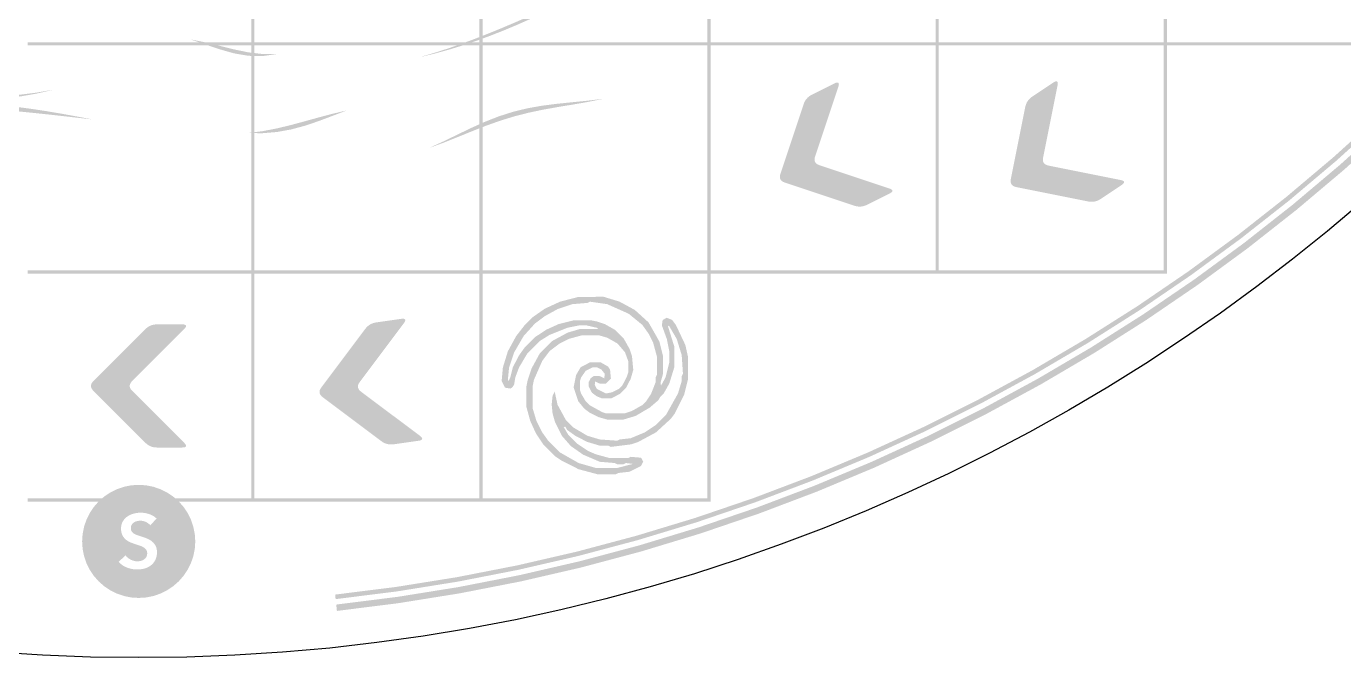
# Model space of a CAD drawing. Header units: millimetres. Extents: x 5 to 414, y 6 to 775.
# Drawn here: x 198.5 to 333.3, y 5.8 to 70.5 of the extents above; entities that cross this region are included whole.
import ezdxf

# ---------------------------------------------------------------- set-up
doc = ezdxf.new("R2010")
doc.units = ezdxf.units.MM
doc.layers.add('CUT', color=1, linetype='Continuous')
doc.layers.add('RASTER', color=7, linetype='Continuous')

msp = doc.modelspace()

# ---------------------------------------------------------------- hatches: boundary and pattern name
at = {"layer": 'RASTER'}
for points in [[(395.28, 176.934), (394.491, 170.675), (393.492, 164.446), (392.282, 158.254), (390.863, 152.107), (389.237, 146.011), (387.405, 139.974), (385.37, 134.002), (383.135, 128.103), (380.701, 122.283), (378.071, 116.548), (375.249, 110.906), (372.237, 105.362), (369.04, 99.924), (365.66, 94.596), (362.102, 89.387), (358.369, 84.3), (354.467, 79.343), (350.399, 74.521), (346.17, 69.84), (341.785, 65.304), (337.249, 60.919), (332.568, 56.69), (327.746, 52.622), (322.789, 48.72), (317.702, 44.987), (312.493, 41.429), (307.166, 38.049), (301.727, 34.852), (296.183, 31.84), (290.541, 29.018), (284.807, 26.388), (278.986, 23.954), (273.087, 21.719), (267.115, 19.684), (261.078, 17.852), (254.982, 16.226), (248.835, 14.808), (242.644, 13.598), (236.414, 12.598), (230.155, 11.81), (230.105, 12.274), (236.348, 13.06), (242.562, 14.057), (248.738, 15.264), (254.87, 16.68), (260.95, 18.302), (266.972, 20.128), (272.929, 22.158), (278.813, 24.388), (284.619, 26.816), (290.339, 29.439), (295.968, 32.254), (301.497, 35.258), (306.922, 38.448), (312.236, 41.819), (317.432, 45.368), (322.506, 49.091), (327.451, 52.984), (332.261, 57.042), (336.931, 61.26), (341.455, 65.634), (345.829, 70.158), (350.047, 74.828), (354.105, 79.638), (357.998, 84.583), (361.721, 89.657), (365.27, 94.853), (368.641, 100.167), (371.831, 105.592), (374.835, 111.122), (377.65, 116.75), (380.273, 122.47), (382.701, 128.276), (384.931, 134.16), (386.961, 140.117), (388.787, 146.139), (390.41, 152.219), (391.825, 158.351), (393.032, 164.527), (394.029, 170.741), (394.815, 176.984)], [(396.487, 176.803), (395.693, 170.503), (394.687, 164.233), (393.469, 158.001), (392.041, 151.814), (390.404, 145.678), (388.561, 139.602), (386.513, 133.591), (384.263, 127.653), (381.813, 121.795), (379.166, 116.023), (376.325, 110.344), (373.294, 104.764), (370.076, 99.29), (366.674, 93.929), (363.093, 88.685), (359.336, 83.566), (355.408, 78.576), (351.314, 73.723), (347.057, 69.011), (342.644, 64.445), (338.078, 60.032), (333.366, 55.775), (328.513, 51.681), (323.523, 47.753), (318.404, 43.996), (313.16, 40.415), (307.799, 37.013), (302.325, 33.795), (296.745, 30.764), (291.066, 27.923), (285.294, 25.276), (279.436, 22.826), (273.498, 20.576), (267.487, 18.528), (261.411, 16.685), (255.275, 15.048), (249.088, 13.62), (242.856, 12.402), (236.587, 11.396), (230.286, 10.602), (230.216, 11.252), (236.494, 12.043), (242.742, 13.046), (248.952, 14.259), (255.118, 15.683), (261.232, 17.313), (267.287, 19.15), (273.277, 21.191), (279.194, 23.434), (285.031, 25.875), (290.783, 28.513), (296.443, 31.343), (302.003, 34.364), (307.458, 37.571), (312.801, 40.961), (318.026, 44.53), (323.128, 48.274), (328.1, 52.188), (332.936, 56.268), (337.632, 60.509), (342.182, 64.907), (346.58, 69.457), (350.821, 74.153), (354.901, 78.989), (358.815, 83.961), (362.559, 89.063), (366.128, 94.288), (369.518, 99.631), (372.725, 105.086), (375.746, 110.646), (378.576, 116.306), (381.214, 122.058), (383.655, 127.895), (385.898, 133.813), (387.939, 139.802), (389.776, 145.857), (391.407, 151.971), (392.83, 158.137), (394.043, 164.347), (395.046, 170.595), (395.837, 176.873)], [(221.512, 91.851), (221.838, 91.851), (221.838, 68.827), (221.512, 68.827)], [(244.862, 91.851), (245.188, 91.851), (245.188, 68.827), (244.862, 68.827)], [(268.212, 91.851), (268.538, 91.851), (268.538, 68.827), (268.212, 68.827)], [(291.562, 91.851), (291.888, 91.851), (291.888, 68.827), (291.562, 68.827)], [(314.912, 91.851), (315.238, 91.851), (315.238, 68.827), (314.912, 68.827)], [(257.993, 75.062), (256.685, 74.411), (255.374, 73.757), (254.059, 73.105), (252.738, 72.459), (251.408, 71.825), (250.069, 71.207), (248.72, 70.611), (247.358, 70.04), (245.985, 69.499), (244.599, 68.991), (243.201, 68.519), (241.791, 68.086), (240.37, 67.693), (238.938, 67.34), (238.934, 67.359), (240.35, 67.774), (241.756, 68.227), (243.151, 68.714), (244.535, 69.229), (245.908, 69.77), (247.273, 70.331), (248.628, 70.908), (249.977, 71.497), (251.32, 72.093), (252.657, 72.693), (253.992, 73.294), (255.324, 73.893), (256.655, 74.489), (257.986, 75.079)], [(198.629, 68.827), (221.838, 68.827), (221.838, 68.501), (198.629, 68.501)], [(224.102, 67.617), (222.672, 67.413), (221.22, 67.445), (219.754, 67.695), (218.287, 68.11), (216.826, 68.608), (215.378, 69.089), (215.378, 69.107), (216.814, 68.823), (218.264, 68.47), (219.723, 68.107), (221.189, 67.804), (222.651, 67.628), (224.1, 67.635)], [(221.512, 68.827), (245.188, 68.827), (245.188, 68.501), (221.512, 68.501)], [(244.862, 68.827), (268.538, 68.827), (268.538, 68.501), (244.862, 68.501)], [(268.212, 68.827), (291.888, 68.827), (291.888, 68.501), (268.212, 68.501)], [(291.562, 68.827), (315.238, 68.827), (315.238, 68.501), (291.562, 68.501)], [(314.912, 68.827), (338.588, 68.827), (338.588, 68.501), (314.912, 68.501)], [(201.103, 63.929), (199.51, 63.566), (197.912, 63.289), (196.32, 63.155), (194.741, 63.205), (193.184, 63.452), (191.655, 63.887), (190.152, 64.471), (188.674, 65.149), (187.21, 65.856), (185.751, 66.524), (184.281, 67.097), (182.79, 67.537), (181.27, 67.828), (181.274, 67.846), (182.812, 67.639), (184.317, 67.278), (185.797, 66.774), (187.264, 66.162), (188.73, 65.495), (190.207, 64.838), (191.705, 64.254), (193.228, 63.801), (194.776, 63.514), (196.346, 63.408), (197.929, 63.472), (199.518, 63.67), (201.105, 63.948)], [(221.512, 68.501), (221.838, 68.501), (221.838, 45.477), (221.512, 45.477)], [(244.862, 68.501), (245.188, 68.501), (245.188, 45.477), (244.862, 45.477)], [(268.212, 68.501), (268.538, 68.501), (268.538, 45.477), (268.212, 45.477)], [(291.562, 68.501), (291.888, 68.501), (291.888, 45.477), (291.562, 45.477)], [(314.912, 68.501), (315.238, 68.501), (315.238, 45.477), (314.912, 45.477)], [(310.484, 54.73), (310.636, 54.692), (310.749, 54.646), (310.821, 54.592), (310.854, 54.53), (310.847, 54.46), (310.801, 54.383), (310.714, 54.298), (310.588, 54.204), (308.451, 52.78), (308.304, 52.691), (308.153, 52.618), (308, 52.562), (307.843, 52.522), (307.682, 52.499), (307.519, 52.493), (307.352, 52.502), (307.182, 52.528), (299.813, 54.002), (299.654, 54.045), (299.521, 54.105), (299.413, 54.182), (299.332, 54.277), (299.276, 54.389), (299.246, 54.517), (299.242, 54.663), (299.263, 54.826), (300.737, 62.195), (300.778, 62.362), (300.833, 62.52), (300.903, 62.669), (300.986, 62.808), (301.083, 62.938), (301.194, 63.058), (301.318, 63.169), (301.457, 63.271), (303.594, 64.696), (303.729, 64.776), (303.841, 64.823), (303.93, 64.836), (303.997, 64.815), (304.042, 64.761), (304.063, 64.674), (304.063, 64.552), (304.04, 64.397), (302.566, 57.028), (302.544, 56.865), (302.549, 56.719), (302.579, 56.59), (302.635, 56.479), (302.716, 56.384), (302.824, 56.307), (302.957, 56.247), (303.115, 56.204)], [(286.8, 53.869), (286.946, 53.812), (287.051, 53.752), (287.116, 53.69), (287.141, 53.625), (287.126, 53.556), (287.07, 53.485), (286.974, 53.411), (286.838, 53.334), (284.54, 52.186), (284.383, 52.116), (284.225, 52.062), (284.065, 52.026), (283.904, 52.006), (283.742, 52.003), (283.579, 52.016), (283.415, 52.047), (283.249, 52.094), (276.12, 54.47), (275.968, 54.532), (275.843, 54.609), (275.746, 54.699), (275.677, 54.802), (275.635, 54.92), (275.621, 55.052), (275.635, 55.197), (275.677, 55.356), (278.053, 62.486), (278.115, 62.646), (278.189, 62.796), (278.276, 62.935), (278.376, 63.062), (278.488, 63.179), (278.613, 63.285), (278.751, 63.38), (278.901, 63.463), (281.199, 64.612), (281.342, 64.675), (281.459, 64.708), (281.549, 64.709), (281.613, 64.681), (281.651, 64.622), (281.661, 64.532), (281.646, 64.412), (281.604, 64.261), (279.227, 57.131), (279.186, 56.972), (279.172, 56.827), (279.186, 56.695), (279.227, 56.578), (279.296, 56.474), (279.393, 56.384), (279.518, 56.308), (279.67, 56.245)], [(205.069, 60.951), (203.558, 61.123), (202.049, 61.293), (200.542, 61.459), (199.035, 61.617), (197.528, 61.765), (196.021, 61.904), (194.512, 62.034), (193.001, 62.157), (191.488, 62.274), (189.973, 62.391), (188.455, 62.51), (186.937, 62.636), (185.417, 62.775), (185.421, 62.794), (186.958, 62.761), (188.491, 62.735), (190.019, 62.704), (191.541, 62.659), (193.056, 62.592), (194.565, 62.496), (196.069, 62.366), (197.569, 62.202), (199.067, 62.004), (200.564, 61.775), (202.063, 61.521), (203.564, 61.249), (205.07, 60.969)], [(257.397, 63.009), (255.896, 62.704), (254.385, 62.443), (252.875, 62.194), (251.376, 61.926), (249.894, 61.614), (248.432, 61.239), (246.99, 60.795), (245.563, 60.288), (244.145, 59.732), (242.729, 59.154), (241.305, 58.585), (239.867, 58.057), (239.863, 58.075), (241.274, 58.72), (242.671, 59.399), (244.061, 60.07), (245.457, 60.696), (246.867, 61.248), (248.3, 61.706), (249.761, 62.063), (251.252, 62.33), (252.77, 62.525), (254.306, 62.682), (255.851, 62.836), (257.391, 63.026)], [(231.2, 61.812), (229.816, 61.287), (228.426, 60.761), (227.022, 60.286), (225.601, 59.903), (224.163, 59.644), (222.71, 59.52), (221.247, 59.526), (221.246, 59.544), (222.691, 59.729), (224.126, 60.005), (225.551, 60.348), (226.967, 60.73), (228.377, 61.121), (229.786, 61.494), (231.197, 61.83)], [(198.629, 45.477), (221.838, 45.477), (221.838, 45.151), (198.629, 45.151)], [(221.512, 45.477), (245.188, 45.477), (245.188, 45.151), (221.512, 45.151)], [(221.512, 45.151), (221.838, 45.151), (221.838, 22.127), (221.512, 22.127)], [(244.862, 45.477), (268.538, 45.477), (268.538, 45.151), (244.862, 45.151)], [(244.862, 45.151), (245.188, 45.151), (245.188, 22.127), (244.862, 22.127)], [(268.212, 45.477), (291.888, 45.477), (291.888, 45.151), (268.212, 45.151)], [(268.212, 45.151), (268.538, 45.151), (268.538, 22.127), (268.212, 22.127)], [(291.562, 45.477), (315.238, 45.477), (315.238, 45.151), (291.562, 45.151)], [(238.767, 28.545), (238.887, 28.445), (238.968, 28.355), (239.011, 28.275), (239.013, 28.205), (238.977, 28.145), (238.902, 28.095), (238.787, 28.055), (238.634, 28.025), (236.091, 27.662), (235.92, 27.645), (235.752, 27.645), (235.589, 27.661), (235.431, 27.693), (235.276, 27.741), (235.125, 27.806), (234.979, 27.886), (234.837, 27.983), (228.825, 32.492), (228.7, 32.6), (228.606, 32.711), (228.543, 32.827), (228.51, 32.948), (228.508, 33.072), (228.536, 33.202), (228.595, 33.335), (228.685, 33.473), (233.194, 39.485), (233.303, 39.618), (233.421, 39.736), (233.548, 39.84), (233.682, 39.93), (233.826, 40.005), (233.978, 40.066), (234.139, 40.112), (234.308, 40.144), (236.85, 40.508), (237.006, 40.522), (237.127, 40.516), (237.214, 40.489), (237.265, 40.442), (237.282, 40.374), (237.264, 40.285), (237.211, 40.176), (237.123, 40.046), (232.615, 34.034), (232.525, 33.896), (232.466, 33.763), (232.437, 33.634), (232.439, 33.509), (232.472, 33.389), (232.536, 33.273), (232.63, 33.161), (232.755, 33.054)], [(214.642, 27.83), (214.747, 27.714), (214.815, 27.613), (214.845, 27.528), (214.838, 27.458), (214.794, 27.404), (214.712, 27.365), (214.593, 27.342), (214.437, 27.335), (211.868, 27.335), (211.696, 27.342), (211.531, 27.365), (211.371, 27.404), (211.219, 27.458), (211.073, 27.528), (210.933, 27.613), (210.799, 27.714), (210.672, 27.83), (205.358, 33.144), (205.25, 33.268), (205.173, 33.391), (205.126, 33.515), (205.111, 33.639), (205.126, 33.763), (205.173, 33.887), (205.25, 34.011), (205.358, 34.134), (210.672, 39.448), (210.799, 39.564), (210.933, 39.665), (211.073, 39.75), (211.219, 39.82), (211.371, 39.874), (211.531, 39.913), (211.696, 39.936), (211.868, 39.944), (214.437, 39.944), (214.593, 39.936), (214.712, 39.913), (214.794, 39.874), (214.838, 39.82), (214.845, 39.75), (214.815, 39.665), (214.747, 39.564), (214.642, 39.448), (209.328, 34.134), (209.219, 34.011), (209.142, 33.887), (209.096, 33.763), (209.08, 33.639), (209.096, 33.515), (209.142, 33.391), (209.219, 33.268), (209.328, 33.144)], [(198.629, 22.127), (221.838, 22.127), (221.838, 21.801), (198.629, 21.801)], [(221.512, 22.127), (245.188, 22.127), (245.188, 21.801), (221.512, 21.801)], [(244.862, 22.127), (268.538, 22.127), (268.538, 21.801), (244.862, 21.801)]]:
    msp.add_hatch(color=7, dxfattribs=at).paths.add_polyline_path(points)
h = msp.add_hatch(color=7, dxfattribs=at)
h.paths.add_polyline_path([(254.938, 42.737), (257.568, 42.775), (259.221, 42.267), (260.784, 41.415), (262.182, 40.145), (263.287, 38.2), (263.669, 36.675), (263.669, 34.896), (263.415, 34.006), (263.453, 33.663), (263.923, 34.515), (264.304, 36.04), (264.304, 37.183), (264.05, 38.454), (263.542, 39.852), (263.631, 40.399), (264.05, 40.615), (264.596, 40.399), (264.978, 39.89), (265.956, 37.819), (266.21, 36.675), (266.21, 34.26), (265.829, 32.735), (264.851, 30.791), (264.469, 30.282), (262.944, 28.885), (261.127, 27.906), (260.364, 27.652), (258.331, 27.398), (258.077, 27.525), (257.187, 27.525), (255.916, 27.906), (254.734, 28.503), (253.845, 29.139), (253.667, 29.469), (253.502, 29.431), (253.972, 28.63), (254.861, 27.741), (256.005, 26.978), (256.806, 26.635), (258.204, 26.254), (260.11, 26.254), (260.364, 26.381), (261.419, 26.292), (261.635, 25.873), (261.419, 25.453), (260.237, 24.856), (259.094, 24.729), (258.839, 24.602), (256.933, 24.602), (255.027, 25.11), (253.336, 25.961), (252.574, 26.47), (251.43, 27.614), (250.668, 28.757), (250.07, 30.066), (249.689, 31.464), (249.689, 33.625), (249.816, 34.26), (250.197, 35.404), (251.049, 36.967), (252.32, 38.238), (253.883, 39.09), (255.154, 39.471), (256.933, 39.471), (257.022, 39.56), (255.789, 39.852), (255.154, 39.852), (253.883, 39.598), (252.066, 38.874), (251.049, 38.238), (249.778, 36.967), (248.926, 35.531), (248.545, 34.515), (248.418, 33.752), (248.202, 33.46), (248.037, 33.371), (247.49, 33.46), (247.147, 34.133), (247.274, 35.531), (247.783, 37.183), (248.634, 38.747), (249.524, 39.89), (250.286, 40.653), (251.557, 41.543), (253.12, 42.267)])
h.paths.add_polyline_path([(256.17, 42.267), (255.916, 42.14), (254.391, 42.013), (252.866, 41.504), (251.557, 40.78), (250.54, 40.017), (249.397, 38.747), (248.418, 37.056), (247.91, 35.531), (247.783, 34.26), (247.872, 34.171), (248.037, 34.515), (248.291, 35.531), (248.888, 36.713), (249.524, 37.603), (250.54, 38.62), (251.684, 39.382), (252.993, 39.979), (254.518, 40.361), (256.298, 40.361), (256.933, 40.234), (257.696, 39.979), (258.75, 39.382), (259.64, 38.492), (260.237, 37.438), (260.491, 36.675), (260.619, 35.277), (260.364, 34.387), (259.894, 33.46), (259.259, 32.824), (258.331, 32.354), (257.441, 32.354), (256.895, 32.57), (256.387, 32.951), (256.043, 33.625), (256.043, 34.006), (256.259, 34.426), (256.552, 34.642), (257.187, 34.642), (257.657, 34.426), (257.696, 34.896), (257.352, 35.315), (256.933, 35.531), (256.425, 35.531), (255.751, 35.188), (255.281, 34.515), (255.154, 34.133), (255.154, 33.244), (255.281, 32.862), (255.751, 32.062), (256.132, 31.68), (257.441, 30.956), (257.823, 30.829), (259.729, 30.829), (260.491, 31.083), (261.546, 31.68), (261.928, 32.062), (262.436, 32.824), (262.906, 34.006), (262.906, 34.515), (263.033, 34.769), (263.033, 36.675), (262.652, 38.073), (262.182, 39.001), (261.546, 39.89), (260.148, 41.034), (257.95, 42.013)], flags=0)
h.paths.add_polyline_path([(264.266, 39.814), (264.177, 39.725), (264.812, 37.692), (264.812, 35.531), (264.304, 33.879), (263.707, 32.824), (263.376, 32.519), (263.198, 32.189), (262.309, 31.426), (260.873, 30.575), (259.602, 30.194), (257.95, 30.194), (257.06, 30.448), (256.132, 30.918), (255.624, 31.299), (254.989, 32.062), (254.518, 33.498), (254.772, 34.769), (255.243, 35.569), (256.17, 36.04), (257.314, 36.04), (258.039, 35.62), (258.242, 35.315), (258.331, 34.387), (257.823, 33.879), (257.187, 33.879), (256.717, 34.095), (256.679, 33.752), (256.895, 33.333), (257.823, 32.862), (258.458, 32.989), (259.132, 33.333), (259.513, 33.714), (259.983, 34.642), (260.11, 35.023), (260.11, 36.167), (259.767, 37.094), (259.005, 37.984), (257.95, 38.581), (257.06, 38.836), (255.408, 38.836), (254.01, 38.454), (253.082, 37.984), (252.066, 37.222), (251.303, 36.205), (250.451, 34.26), (250.324, 33.625), (250.324, 31.337), (250.706, 30.066), (251.303, 28.885), (251.938, 27.995), (253.082, 26.851), (255.027, 25.745), (256.806, 25.237), (258.966, 25.237), (260.58, 25.656), (259.856, 25.745), (259.602, 25.618), (258.966, 25.618), (258.712, 25.745), (257.187, 25.873), (255.497, 26.597), (254.226, 27.487), (253.336, 28.503), (252.612, 29.939), (252.358, 30.829), (252.269, 31.757), (252.358, 32.608), (252.574, 33.078), (252.866, 31.719), (253.718, 30.155), (254.48, 29.393), (255.916, 28.541), (257.187, 28.16), (258.966, 28.033), (259.221, 28.16), (260.364, 28.287), (261.8, 28.885), (262.944, 29.647), (263.961, 30.664), (265.194, 32.862), (265.575, 34.133), (265.575, 34.642), (265.702, 34.896), (265.575, 36.802), (265.067, 38.454)], flags=0)
h = msp.add_hatch(color=7, dxfattribs=at)
h.paths.add_polyline_path([(215.791, 17.721), (215.741, 16.966), (215.593, 16.223), (215.35, 15.505), (215.015, 14.826), (214.594, 14.196), (214.095, 13.627), (213.525, 13.127), (212.895, 12.707), (212.216, 12.371), (211.499, 12.128), (210.756, 11.98), (210, 11.931), (209.244, 11.98), (208.501, 12.128), (207.784, 12.371), (207.105, 12.707), (206.475, 13.127), (205.905, 13.627), (205.406, 14.196), (204.985, 14.826), (204.65, 15.505), (204.407, 16.223), (204.259, 16.966), (204.209, 17.721), (204.259, 18.477), (204.407, 19.22), (204.65, 19.938), (204.985, 20.617), (205.406, 21.247), (205.905, 21.816), (206.475, 22.316), (207.105, 22.736), (207.784, 23.071), (208.501, 23.315), (209.244, 23.463), (210, 23.512), (210.756, 23.463), (211.499, 23.315), (212.216, 23.071), (212.895, 22.736), (213.525, 22.316), (214.095, 21.816), (214.594, 21.247), (215.015, 20.617), (215.35, 19.938), (215.593, 19.22), (215.741, 18.477)])
h.paths.add_polyline_path([(211.188, 19.363), (211.829, 20.067), (211.747, 20.139), (211.662, 20.206), (211.573, 20.269), (211.48, 20.327), (211.384, 20.38), (211.285, 20.429), (211.182, 20.473), (211.075, 20.512), (210.967, 20.547), (210.859, 20.577), (210.751, 20.603), (210.644, 20.624), (210.537, 20.64), (210.431, 20.652), (210.325, 20.659), (210.219, 20.661), (210.125, 20.659), (210.032, 20.655), (209.939, 20.647), (209.847, 20.636), (209.754, 20.623), (209.663, 20.606), (209.571, 20.586), (209.48, 20.563), (209.39, 20.537), (209.303, 20.508), (209.218, 20.476), (209.136, 20.44), (209.056, 20.401), (208.979, 20.359), (208.904, 20.314), (208.831, 20.266), (208.762, 20.215), (208.695, 20.16), (208.633, 20.102), (208.573, 20.04), (208.517, 19.976), (208.465, 19.908), (208.416, 19.836), (208.37, 19.762), (208.329, 19.684), (208.293, 19.602), (208.263, 19.517), (208.238, 19.428), (208.219, 19.335), (208.205, 19.239), (208.197, 19.139), (208.194, 19.035), (208.196, 18.939), (208.202, 18.847), (208.212, 18.76), (208.225, 18.676), (208.243, 18.597), (208.264, 18.521), (208.29, 18.45), (208.319, 18.382), (208.352, 18.318), (208.386, 18.256), (208.423, 18.197), (208.463, 18.141), (208.505, 18.087), (208.549, 18.035), (208.595, 17.987), (208.644, 17.94), (208.694, 17.897), (208.746, 17.855), (208.8, 17.815), (208.856, 17.778), (208.913, 17.743), (208.971, 17.71), (209.031, 17.68), (209.093, 17.651), (209.156, 17.624), (209.218, 17.598), (209.281, 17.573), (209.343, 17.549), (209.406, 17.527), (209.468, 17.505), (209.531, 17.484), (209.593, 17.464), (209.658, 17.442), (209.721, 17.421), (209.784, 17.4), (209.846, 17.379), (209.907, 17.359), (209.967, 17.339), (210.027, 17.319), (210.086, 17.299), (210.144, 17.279), (210.199, 17.259), (210.253, 17.237), (210.305, 17.214), (210.355, 17.191), (210.403, 17.167), (210.449, 17.142), (210.493, 17.116), (210.534, 17.089), (210.574, 17.06), (210.612, 17.031), (210.647, 17), (210.68, 16.968), (210.711, 16.935), (210.74, 16.901), (210.766, 16.865), (210.79, 16.828), (210.811, 16.789), (210.828, 16.747), (210.842, 16.702), (210.853, 16.656), (210.861, 16.607), (210.866, 16.556), (210.868, 16.502), (210.866, 16.446), (210.862, 16.393), (210.855, 16.342), (210.845, 16.294), (210.833, 16.248), (210.817, 16.204), (210.799, 16.162), (210.778, 16.123), (210.755, 16.085), (210.729, 16.05), (210.703, 16.016), (210.674, 15.983), (210.644, 15.952), (210.612, 15.923), (210.579, 15.895), (210.543, 15.869), (210.507, 15.844), (210.469, 15.822), (210.43, 15.801), (210.39, 15.782), (210.349, 15.765), (210.307, 15.749), (210.263, 15.736), (210.219, 15.724), (210.174, 15.714), (210.129, 15.705), (210.085, 15.698), (210.041, 15.692), (209.997, 15.687), (209.954, 15.684), (209.91, 15.682), (209.867, 15.681), (209.785, 15.684), (209.702, 15.691), (209.619, 15.704), (209.536, 15.722), (209.452, 15.745), (209.368, 15.773), (209.284, 15.807), (209.199, 15.845), (209.116, 15.888), (209.037, 15.935), (208.963, 15.985), (208.893, 16.039), (208.827, 16.096), (208.766, 16.157), (208.708, 16.222), (208.655, 16.291), (207.952, 15.634), (208.037, 15.539), (208.128, 15.451), (208.224, 15.368), (208.327, 15.291), (208.436, 15.22), (208.55, 15.156), (208.67, 15.097), (208.796, 15.044), (208.925, 14.997), (209.056, 14.957), (209.186, 14.922), (209.318, 14.894), (209.45, 14.873), (209.583, 14.857), (209.717, 14.848), (209.851, 14.845), (209.952, 14.846), (210.052, 14.851), (210.151, 14.86), (210.248, 14.872), (210.344, 14.887), (210.439, 14.906), (210.533, 14.928), (210.625, 14.954), (210.716, 14.983), (210.803, 15.016), (210.888, 15.052), (210.969, 15.091), (211.048, 15.134), (211.124, 15.18), (211.197, 15.229), (211.266, 15.282), (211.333, 15.339), (211.396, 15.399), (211.456, 15.463), (211.513, 15.53), (211.566, 15.6), (211.615, 15.674), (211.661, 15.752), (211.704, 15.834), (211.743, 15.918), (211.776, 16.007), (211.804, 16.099), (211.827, 16.194), (211.845, 16.293), (211.858, 16.396), (211.866, 16.502), (211.868, 16.611), (211.866, 16.711), (211.859, 16.806), (211.847, 16.898), (211.83, 16.985), (211.809, 17.068), (211.783, 17.146), (211.752, 17.221), (211.716, 17.292), (211.677, 17.358), (211.634, 17.422), (211.59, 17.484), (211.542, 17.542), (211.492, 17.597), (211.439, 17.649), (211.383, 17.699), (211.325, 17.745), (211.265, 17.789), (211.203, 17.83), (211.14, 17.87), (211.075, 17.907), (211.009, 17.942), (210.941, 17.975), (210.872, 18.006), (210.801, 18.034), (210.73, 18.061), (210.66, 18.087), (210.59, 18.113), (210.521, 18.138), (210.452, 18.162), (210.384, 18.185), (210.317, 18.208), (210.25, 18.23), (210.192, 18.247), (210.135, 18.265), (210.08, 18.282), (210.025, 18.3), (209.972, 18.318), (209.92, 18.335), (209.87, 18.353), (209.82, 18.37), (209.772, 18.388), (209.726, 18.407), (209.682, 18.426), (209.639, 18.447), (209.599, 18.467), (209.56, 18.489), (209.523, 18.511), (209.488, 18.535), (209.455, 18.559), (209.423, 18.584), (209.394, 18.61), (209.366, 18.638), (209.34, 18.667), (209.316, 18.697), (209.293, 18.729), (209.273, 18.761), (209.255, 18.795), (209.239, 18.831), (209.225, 18.869), (209.214, 18.908), (209.206, 18.949), (209.2, 18.991), (209.196, 19.036), (209.195, 19.082), (209.196, 19.132), (209.2, 19.18), (209.207, 19.226), (209.217, 19.27), (209.23, 19.313), (209.245, 19.354), (209.264, 19.393), (209.285, 19.43), (209.308, 19.465), (209.333, 19.499), (209.359, 19.53), (209.387, 19.561), (209.417, 19.589), (209.448, 19.616), (209.481, 19.641), (209.515, 19.664), (209.551, 19.686), (209.588, 19.706), (209.625, 19.725), (209.664, 19.742), (209.703, 19.758), (209.744, 19.773), (209.786, 19.786), (209.828, 19.797), (209.871, 19.807), (209.914, 19.816), (209.957, 19.823), (210, 19.829), (210.043, 19.834), (210.086, 19.837), (210.129, 19.839), (210.172, 19.84), (210.244, 19.838), (210.316, 19.831), (210.388, 19.821), (210.46, 19.806), (210.532, 19.787), (210.604, 19.763), (210.675, 19.735), (210.747, 19.703), (210.816, 19.668), (210.881, 19.631), (210.942, 19.591), (211, 19.55), (211.053, 19.506), (211.102, 19.461), (211.147, 19.413), (211.188, 19.363)], flags=0)

# ---------------------------------------------------------------- linework, layer by layer
at = {"layer": 'CUT'}
msp.add_circle((210, 197.089), 191.273, dxfattribs=at)

doc.saveas('drawing.dxf')
